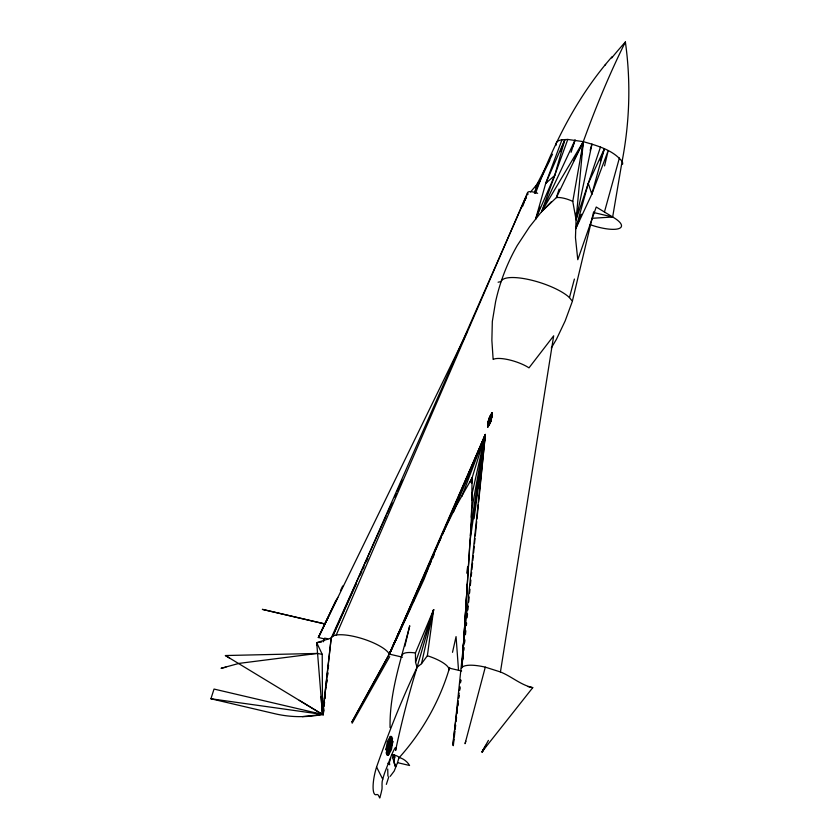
<?xml version="1.0" encoding="UTF-8"?>
<svg xmlns="http://www.w3.org/2000/svg" width="840" height="840" viewBox="0 0 840 840"><rect width="100%" height="100%" fill="white"/><g stroke="black" fill="none" stroke-linecap="round" stroke-linejoin="round"><path stroke-width="1.26" d="M390.327 736.407L390.306 740.093L385.896 749.731L387.282 749.458L390.327 736.407L387.408 741.457L385.896 749.731M487.631 425.922L488.744 423.717L488.418 426.09L490.108 421.502L492.082 413.007L487.631 425.922L488.418 426.09L490.581 421.606L492.062 414.257L491.337 414.078L490.644 415.181L492.072 415.527L492.082 413.007L489.468 417.48L487.967 422.289L490.256 422.804L490.739 421.638L492.082 413.007L490.025 416.315L491.946 416.776L492.104 413.637M390.075 727.65C389.382 692.591 401.226 659.253 409.731 625.769L404.859 646.275M588.273 183.414L591.832 194.114L604.338 148.838L588.273 183.414L575.768 228.679L591.832 194.114L591.927 191.552M462.735 655.41L462.053 667.149L462.661 655.4M471.839 483.074L472.112 477.855L485.363 434.511L478.632 502.1M462.882 652.796L463.113 648.889M471.744 500.168L472.112 477.855L456.257 505.869L442.05 534.765L389.298 654.098L351.939 721.938L389.298 654.098L400.418 630.441M462.063 667.139L471.062 525.378L472.122 493.647L485.363 434.511L389.298 654.098A30.702 8.841 17.8 0 0 362.712 638.788A30.702 8.841 17.8 0 0 332.766 636.163L331.191 638.064L316.712 642.684L322.497 714.441A109.851 101.189 -26.8 0 1 302.547 716.625L298.557 716.635A109.851 101.189 -26.8 0 1 275.037 713.769L210.914 698.764L214.032 689.062L322.497 714.441L323.137 709.264M462.063 667.159L462.399 661.983M467.355 583.916L462.567 659.358L463.827 638.495M471.293 517.314L471.776 509.492L485.363 434.511L435.572 549.518L423.917 579.558L389.298 654.098L402.518 657.184M462.556 659.389L469.991 541.296L485.363 434.511L442.554 534.555M470.4 535.794L471.062 525.378L485.363 434.511L453.558 511.844M487.715 424.116L490.739 415.202L487.662 424.725L489.101 425.03L492.062 414.257M487.872 422.898L488.103 422.32L488.05 426.605M592.116 218.305L612.654 216.993L622.094 161.375A405.279 373.338 -26.8 0 0 625.38 42A405.279 106.134 -76.8 0 0 583.296 141.645L576.072 219.734L575.463 237.626L577.784 259.718L596.222 207.018L612.654 216.993A27.384 7.886 17.8 0 1 618.765 228.638A27.384 7.886 17.8 0 1 590.131 224.658M462.21 667.17L462.473 664.566M463.89 650.265L464.153 647.672M464.667 642.474L464.93 639.87M465.444 634.673L465.832 630.777M466.347 625.569L466.61 622.976M467.124 617.778L467.513 613.872M467.901 609.976L468.29 606.081M468.678 602.175L469.193 596.977M469.581 593.082L469.969 589.187M470.358 585.28L470.873 580.083M471.261 576.188L471.65 572.282M471.912 569.688L472.563 563.188M472.815 560.585L473.33 555.387M473.592 552.794L474.243 546.294M474.495 543.69L475.02 538.493M475.272 535.889L476.7 521.598M476.952 518.994L478.38 504.704M453.117 744.398L485.363 434.511L461.8 496.482M489.101 425.03L489.227 423.822L487.652 426.52L492.082 413.007L487.862 426.856M489.405 424.483L489.689 422.678L488.502 423.665L488.534 422.415L488.019 423.56M322.885 713.927L331.191 638.064L386.106 516.012M302.306 716.625L322.497 714.441L331.191 638.064M323.82 708.76L323.085 715.187L323.862 710.073M324.114 706.188L324.555 702.324M324.996 698.471L325.437 694.606M326.76 683.036L327.054 680.463M327.631 675.318L327.925 672.746M454.052 739.231L453.317 745.668L452.729 744.912L458.157 700.865M454.346 736.659L454.933 731.514M455.228 728.942L455.669 725.088M456.11 721.224L456.54 717.371M456.981 713.506L457.422 709.653M457.863 705.789L458.157 703.216M458.745 698.072L459.039 695.499M459.627 690.354L459.921 687.782M460.509 682.637L460.803 680.064M323.61 705.369L323.935 702.786M324.408 698.891L324.891 695.005M325.531 689.829L325.846 687.236M326.487 682.049L326.802 679.466M327.285 675.57L327.6 672.987M328.241 667.8L328.566 665.207M458.472 698.271L459.113 693.095M459.428 690.501L459.911 686.616M460.394 682.721L460.709 680.138M386.967 752.01L387.282 749.458L388.353 751.569L388.447 755.045L391.367 749.826L392.816 741.583L391.335 738.549L390.306 740.093L391.367 742.203L392.816 741.583L388.447 755.045L386.967 752.01L388.416 743.757L391.335 738.549L386.967 752.01L388.469 754.981L387.23 755.066L386.159 752.955L391.493 736.407L392.553 738.518L387.23 755.066M488.229 426.353L487.673 427.119L487.641 426.227M466.767 573.195L467.628 566.706M474.065 518.753L485.363 434.511M581.375 155.946L581.721 153.342M582.078 150.749L583.296 141.645L567.777 139.44L561.971 139.776A34.787 10.017 17.8 0 0 556.311 145.058M421.491 663.695L427.371 655.746L433.64 609.63L415.443 652.953L415.548 662.308L417.07 667.317L415.695 671.779A253.25 66.318 -76.8 0 0 396.585 745.794L395.598 750.488A2.898 0.756 -76.8 0 0 395.147 747.863A29.106 7.623 -76.8 0 0 390.883 756.819L385.445 770.816A24.234 6.342 -76.8 0 0 384.258 774.144L383.88 775.31A24.234 6.342 -76.8 0 0 382.83 778.911L382.2 781.389A16.569 4.337 -76.8 0 0 382.084 786.587L382.011 788.918A3.853 1.008 -76.8 0 1 381.717 790.346A24.581 6.437 -76.8 0 1 379.754 798L378.42 795.396A18.995 4.977 -76.8 0 0 377.548 794.609L377.349 794.546A18.995 4.977 -76.8 0 0 376.478 794.63A20.989 5.492 -76.8 0 1 376.582 767.025A398.864 104.454 -76.8 0 1 417.07 667.317L433.64 609.63L421.491 663.695L417.07 667.317M488.418 740.387L482.066 751.779L532.749 687.655C520.611 684.968 511.707 676.462 500.441 671.958L553.675 335.811L528.99 367.857A22.029 6.342 17.8 0 0 493.143 359.468L491.873 340.347L492.324 321.457L495.59 301.739A217.056 207.847 14.8 0 1 517.22 245.543L529.505 226.874L541.579 211.669L551.408 201.684M600.464 147.084L576.072 219.734L572.775 201.432L583.296 141.645C597.072 145.677 612.696 149.751 622.094 161.375A34.787 10.017 17.8 0 1 622.566 164.241M489.983 423.37L490.119 422.772L489.468 423.875M452.508 652.333L456.057 636.605L458.524 670.288M593.628 211.859L572.355 301.256L569.447 297.581A37.632 10.836 17.8 0 0 530.387 279.909A37.632 10.836 17.8 0 0 501.123 281.6L498.099 282.209M604.558 165.91L608.202 150.591L591.832 194.114M500.441 671.958L485.289 667.149L465.045 743.704L465.843 741.248M569.447 297.581L574.403 279.048M604.443 212.006L619.405 157.994M428.82 626.903L433.64 609.63L415.548 662.308M488.922 424.988L488.502 425.775M554.673 175.549L545.738 183.32L564.869 139.608L554.673 175.549L535.542 219.272L545.738 183.32L561.971 139.776M399.725 757.029C422.656 731.325 439.95 700.55 449.652 667.475M590.174 150.286L591.969 144.039L576.072 219.734L575.683 213.203M397.509 762.657L399.031 757.428A18.921 17.871 -21.2 0 1 409.563 765.481L397.509 762.657L394.202 771.057L390.191 776.36M492.082 413.007L487.673 427.119M323.421 641.739L324.629 638.148L327.096 638.621L327.779 639.146L327.243 639.471M386.348 784.371L388.742 776.916M482.958 749.962L482.171 752.42L485.909 745.626M559.157 189.032L556.385 197.6L541.579 211.669L567.777 139.44M571.074 152.313L575.043 140.081L541.579 211.669L583.296 141.645L556.385 197.6A12.338 3.549 17.8 0 1 572.775 201.432M600.275 160.944L604.338 148.838M572.912 146.244L575.043 140.081M487.841 424.757L487.736 425.607M487.967 422.289L488.387 421.103L488.25 422.352L488.859 421.218L488.828 422.478L489.479 421.355L489.394 422.604L490.108 421.502L489.972 422.741L490.581 421.606L489.709 423.938L487.778 423.507M390.757 757.974L389.361 762.457L389.676 764.726L387.933 763.182M560.511 151.641L564.869 139.608M572.114 302.001L565.142 320.964L556.437 339.286L551.271 348.012M535.542 219.272L540.047 207.175M575.768 228.679L581.227 214.179M522.501 206.556L523.971 202.902M524.958 200.466L526.438 196.822L521.399 207.501M535.563 193.274C553.255 143.966 577.353 96.39 612.003 56.763M534.45 193.337L539.637 181.283L530.565 191.961M336.242 635.029L527.583 192.644M527.594 193.41L332.766 636.163L356.444 583.506M410.56 607.876L389.298 654.098L441.494 536.938M387.125 513.723L392.028 502.856M394.653 496.976L396.27 493.395M397.352 491.001L402.192 480.239M360.213 575.127L361.83 571.536M362.901 569.142L363.983 566.748M366.135 561.971L367.752 558.38M389.298 654.098L428.18 568.029M429.261 565.635L431.424 560.847M432.495 558.464L434.123 554.873M413.28 601.954L414.372 599.582M469.886 482.591L472.112 477.855M324.387 638.904L318.381 637.497L335.969 600.232M340.452 590.74L342.689 585.995M467.45 331.349L318.381 637.497L328.041 617.421M318.381 637.497L337.806 597.44M534.776 191.321L549.885 160.156M490.822 415.223L490.266 416.378L491.001 415.265L490.749 416.493L491.358 415.349L491.705 416.714L491.915 414.225L491.536 415.401L491.526 414.131L490.822 415.223L491.431 414.099M573.478 161.217L583.296 141.645M535.185 187.772L552.531 154.182M391.335 738.549L388.416 743.757L387.408 741.457M352.149 723.208L389.707 656.618M537.033 185.797L539.637 181.283M482.066 751.779L485.856 745.311M395.356 764.253L395.567 766.836L392.669 757.68L394.601 755.181L394.821 757.775M545.738 183.32L547.25 181.419M604.989 65.184L605.63 64.428M225.939 667.159L221.067 668.315L239.022 663.39L317.331 653.436L322.224 654.328L322.497 714.441L210.914 698.764M321.668 641.991L316.712 642.684L316.911 645.204L316.712 642.684L322.224 654.328M229.688 658.14L225.404 655.536L317.331 653.436M593.639 212.541L612.654 216.993M324.975 623.952L262.343 609.357L324.681 623.942M427.371 655.746A24.528 7.056 17.8 0 1 448.602 667.968L461.622 671.013M527.94 686.532L532.749 687.655M225.404 655.536L322.497 714.441L321.038 696.444M299.208 700.319L322.497 714.441M488.596 425.46L488.733 424.956M376.582 767.025L382.746 779.236M395.567 766.836L394.202 763.15L394.601 755.181A10.112 2.058 -87.4 0 0 392.669 757.68M448.602 667.968L448.938 669.995M387.901 776.129L387.733 768.999M611.688 57.981A405.279 373.338 -26.8 0 1 625.38 42M391.524 755.36A3.969 1.145 17.8 0 1 396.081 755.622A3.969 1.145 17.8 0 1 398.874 758.005M402.192 655.169A24.528 7.056 17.8 0 1 415.443 652.953M461.412 668.535A30.702 8.841 17.8 0 1 485.289 667.149M528.014 194.355A17.588 4.263 26.9 0 1 537.631 193.305M491.18 417.879L491.495 419.244L488.975 418.667L489.605 417.512L489.29 418.73L490.035 417.617L489.919 418.877L490.613 417.743L490.55 419.024L491.18 417.879M490.865 419.097L491.148 420.452L488.565 419.864L489.132 418.698L488.891 419.937L489.605 418.803L489.531 420.084L490.235 418.95L490.182 420.231L490.865 419.097M489.216 420.011L489.174 421.281L489.856 420.157L489.794 421.428L490.507 420.305L490.423 421.565L490.991 420.42L490.739 421.638L488.229 421.071L489.216 420.011M491.831 416.745L491.757 418.016L489.468 417.48L490.14 416.346L489.752 417.543L490.507 416.43L490.329 417.68L490.991 416.546L491.474 417.953L491.831 416.745"/></g></svg>
